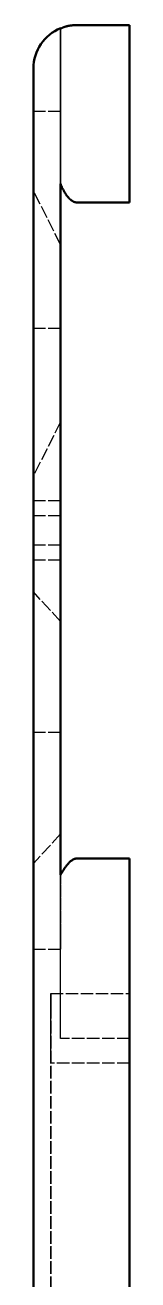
# Model space of a CAD drawing. Header units: millimetres. Extents: x 0 to 420, y 0 to 297.
# Drawn here: x 134 to 137.9, y 198.6 to 249.5 of the extents above; entities that cross this region are included whole.
import ezdxf

# ---------------------------------------------------------------- set-up
doc = ezdxf.new("R2010")
doc.units = ezdxf.units.MM
doc.header["$LTSCALE"] = 0.4
doc.linetypes.add('DASHED', pattern=[1.524, 1.27, -0.254])
doc.layers.add('HIDDEN', color=8, linetype='DASHED', lineweight=25)
doc.layers.add('OUTLINE', color=7, linetype='CONTINUOUS', lineweight=50)

msp = doc.modelspace()

# ---------------------------------------------------------------- linework, layer by layer
at = {"layer": 'HIDDEN'}
for p, q in [((135.755, 249.5), (137.9, 249.5)), ((135.755, 249.5), (137.9, 249.5)), ((137.9, 249.5), (135.755, 249.5)), ((135.1, 246), (134, 246)), ((135.1, 240.598), (134, 242.778)), ((134, 242.5), (134, 113.5)), ((135.1, 242.5), (135.1, 215.038)), ((135.755, 242.308), (137.9, 242.308)), ((137.9, 242.5), (137.9, 242.308)), ((135.1, 237.2), (134, 237.2)), ((135.1, 233.402), (134, 231.222)), ((135.1, 230.2), (134, 230.2)), ((135.1, 229.6), (134, 229.6)), ((135.1, 228.4), (134, 228.4)), ((135.1, 227.8), (134, 227.8)), ((135.1, 225.309), (134, 226.507)), ((135.1, 220.8), (134, 220.8)), ((135.1, 216.691), (134, 215.493)), ((135.755, 215.692), (137.9, 215.692)), ((137.9, 215.692), (137.9, 113.5)), ((135.1, 212), (134, 212)), ((134.7, 210.219), (137.9, 210.219)), ((134.7, 210.219), (137.9, 210.219)), ((134.7, 209.719), (134.7, 113.5)), ((134.7, 113.5), (134.7, 209.719)), ((137.9, 209.719), (137.9, 113.5)), ((137.9, 113.5), (137.9, 209.719)), ((137.9, 208.4), (135.1, 208.4)), ((137.9, 208.4), (135.1, 208.4)), ((137.9, 207.4), (134.7, 207.4)), ((137.9, 207.4), (134.7, 207.4))]:
    msp.add_line(p, q, dxfattribs=at)
for points in [[(135.755, 249.5), (135.744, 249.5), (135.733, 249.5), (135.723, 249.5), (135.712, 249.499), (135.701, 249.499), (135.69, 249.499), (135.679, 249.498), (135.669, 249.498), (135.658, 249.497), (135.647, 249.497), (135.636, 249.496), (135.626, 249.495), (135.615, 249.494), (135.604, 249.493), (135.593, 249.493), (135.583, 249.492), (135.572, 249.49), (135.561, 249.489), (135.55, 249.488), (135.54, 249.487), (135.529, 249.485), (135.518, 249.484), (135.507, 249.482), (135.497, 249.481), (135.486, 249.479), (135.475, 249.478), (135.465, 249.476), (135.454, 249.474), (135.444, 249.472), (135.433, 249.47), (135.422, 249.468)], [(137.9, 242.308), (137.9, 242.54), (137.9, 242.772), (137.9, 243.004), (137.9, 243.236), (137.9, 243.468), (137.9, 243.7), (137.9, 243.932), (137.9, 244.164), (137.9, 244.396), (137.9, 244.628), (137.9, 244.86), (137.9, 245.092), (137.9, 245.324), (137.9, 245.556), (137.9, 245.788), (137.9, 246.02), (137.9, 246.252), (137.9, 246.484), (137.9, 246.716), (137.9, 246.948), (137.9, 247.18), (137.9, 247.412), (137.9, 247.644), (137.9, 247.876), (137.9, 248.108), (137.9, 248.34), (137.9, 248.572), (137.9, 248.804), (137.9, 249.036), (137.9, 249.268), (137.9, 249.5)], [(137.9, 249.5), (137.9, 249.268), (137.9, 249.036), (137.9, 248.804), (137.9, 248.572), (137.9, 248.34), (137.9, 248.108), (137.9, 247.876), (137.9, 247.644), (137.9, 247.412), (137.9, 247.18), (137.9, 246.948), (137.9, 246.716), (137.9, 246.484), (137.9, 246.252), (137.9, 246.02), (137.9, 245.788), (137.9, 245.556), (137.9, 245.324), (137.9, 245.092), (137.9, 244.86), (137.9, 244.628), (137.9, 244.396), (137.9, 244.164), (137.9, 243.932), (137.9, 243.7), (137.9, 243.468), (137.9, 243.236), (137.9, 243.004), (137.9, 242.772), (137.9, 242.54), (137.9, 242.308)], [(137.9, 249.5), (137.9, 249.274), (137.9, 249.048), (137.9, 248.823), (137.9, 248.597), (137.9, 248.371), (137.9, 248.145), (137.9, 247.919), (137.9, 247.694), (137.9, 247.468), (137.9, 247.242), (137.9, 247.016), (137.9, 246.79), (137.9, 246.565), (137.9, 246.339), (137.9, 246.113), (137.9, 245.887), (137.9, 245.661), (137.9, 245.435), (137.9, 245.21), (137.9, 244.984), (137.9, 244.758), (137.9, 244.532), (137.9, 244.306), (137.9, 244.081), (137.9, 243.855), (137.9, 243.629), (137.9, 243.403), (137.9, 243.177), (137.9, 242.952), (137.9, 242.726), (137.9, 242.5)], [(135.1, 249.351), (135.1, 249.148), (135.1, 248.945), (135.1, 248.741), (135.1, 248.538), (135.1, 248.335), (135.1, 248.132), (135.1, 247.929), (135.1, 247.726), (135.1, 247.523), (135.1, 247.32), (135.1, 247.117), (135.1, 246.914), (135.1, 246.711), (135.1, 246.508), (135.1, 246.305), (135.1, 246.102), (135.1, 245.899), (135.1, 245.696), (135.1, 245.492), (135.1, 245.289), (135.1, 245.086), (135.1, 244.883), (135.1, 244.68), (135.1, 244.477), (135.1, 244.274), (135.1, 244.071), (135.1, 243.868), (135.1, 243.665), (135.1, 243.462), (135.1, 243.259), (135.1, 243.056)], [(135.1, 243.056), (135.1, 243.259), (135.1, 243.462), (135.1, 243.665), (135.1, 243.868), (135.1, 244.071), (135.1, 244.274), (135.1, 244.477), (135.1, 244.68), (135.1, 244.883), (135.1, 245.086), (135.1, 245.289), (135.1, 245.492), (135.1, 245.696), (135.1, 245.899), (135.1, 246.102), (135.1, 246.305), (135.1, 246.508), (135.1, 246.711), (135.1, 246.914), (135.1, 247.117), (135.1, 247.32), (135.1, 247.523), (135.1, 247.726), (135.1, 247.929), (135.1, 248.132), (135.1, 248.335), (135.1, 248.538), (135.1, 248.741), (135.1, 248.945), (135.1, 249.148), (135.1, 249.351)], [(134, 247.745), (134, 247.576), (134, 247.407), (134, 247.237), (134, 247.068), (134, 246.899), (134, 246.73), (134, 246.561), (134, 246.391), (134, 246.222), (134, 246.053), (134, 245.884), (134, 245.715), (134, 245.545), (134, 245.376), (134, 245.207), (134, 245.038), (134, 244.869), (134, 244.7), (134, 244.53), (134, 244.361), (134, 244.192), (134, 244.023), (134, 243.854), (134, 243.684), (134, 243.515), (134, 243.346), (134, 243.177), (134, 243.008), (134, 242.838), (134, 242.669), (134, 242.5)], [(134, 237.8), (134, 238.065), (134, 238.329), (134, 238.594), (134, 238.858), (134, 239.123), (134, 239.387), (134, 239.652), (134, 239.916), (134, 240.181), (134, 240.445), (134, 240.71), (134, 240.974), (134, 241.239), (134, 241.503), (134, 241.768), (134, 242.032), (134, 242.297), (134, 242.561), (134, 242.826), (134, 243.09), (134, 243.355), (134, 243.619), (134, 243.884), (134, 244.148), (134, 244.413), (134, 244.677), (134, 244.942), (134, 245.206), (134, 245.471), (134, 245.735), (134, 246)], [(134, 246), (134, 245.471), (134, 244.942), (134, 244.413), (134, 243.884), (134, 243.355), (134, 242.826), (134, 242.297), (134, 241.768), (134, 241.239), (134, 240.71), (134, 240.181), (134, 239.652), (134, 239.123), (134, 238.594), (134, 238.065), (134, 237.535), (134, 237.006), (134, 236.477), (134, 235.948), (134, 235.419), (134, 234.89), (134, 234.361), (134, 233.832), (134, 233.303), (134, 232.774), (134, 232.245), (134, 231.716), (134, 231.187), (134, 230.658), (134, 230.129), (134, 229.6)], [(135.1, 237.8), (135.1, 238.065), (135.1, 238.329), (135.1, 238.594), (135.1, 238.858), (135.1, 239.123), (135.1, 239.387), (135.1, 239.652), (135.1, 239.916), (135.1, 240.181), (135.1, 240.445), (135.1, 240.71), (135.1, 240.974), (135.1, 241.239), (135.1, 241.503), (135.1, 241.768), (135.1, 242.032), (135.1, 242.297), (135.1, 242.561), (135.1, 242.826), (135.1, 243.09), (135.1, 243.355), (135.1, 243.619), (135.1, 243.884), (135.1, 244.148), (135.1, 244.413), (135.1, 244.677), (135.1, 244.942), (135.1, 245.206), (135.1, 245.471), (135.1, 245.735), (135.1, 246)], [(135.1, 246), (135.1, 245.471), (135.1, 244.942), (135.1, 244.413), (135.1, 243.884), (135.1, 243.355), (135.1, 242.826), (135.1, 242.297), (135.1, 241.768), (135.1, 241.239), (135.1, 240.71), (135.1, 240.181), (135.1, 239.652), (135.1, 239.123), (135.1, 238.594), (135.1, 238.065), (135.1, 237.535), (135.1, 237.006), (135.1, 236.477), (135.1, 235.948), (135.1, 235.419), (135.1, 234.89), (135.1, 234.361), (135.1, 233.832), (135.1, 233.303), (135.1, 232.774), (135.1, 232.245), (135.1, 231.716), (135.1, 231.187), (135.1, 230.658), (135.1, 230.129), (135.1, 229.6)], [(135.1, 243.056), (135.1, 243.038), (135.1, 243.02), (135.1, 243.002), (135.1, 242.984), (135.1, 242.966), (135.1, 242.948), (135.1, 242.93), (135.1, 242.912), (135.1, 242.894), (135.1, 242.876), (135.1, 242.859), (135.1, 242.841), (135.1, 242.823), (135.1, 242.805), (135.1, 242.787), (135.1, 242.769), (135.1, 242.751), (135.1, 242.733), (135.1, 242.715), (135.1, 242.697), (135.1, 242.679), (135.1, 242.661), (135.1, 242.643), (135.1, 242.625), (135.1, 242.608), (135.1, 242.59), (135.1, 242.572), (135.1, 242.554), (135.1, 242.536), (135.1, 242.518), (135.1, 242.5)], [(135.422, 242.5), (135.408, 242.516), (135.395, 242.531), (135.382, 242.547), (135.369, 242.564), (135.356, 242.58), (135.344, 242.597), (135.332, 242.614), (135.32, 242.631), (135.308, 242.648), (135.297, 242.666), (135.286, 242.683), (135.275, 242.701), (135.264, 242.719), (135.253, 242.737), (135.243, 242.755), (135.233, 242.773), (135.223, 242.792), (135.213, 242.81), (135.204, 242.828), (135.194, 242.847), (135.185, 242.866), (135.176, 242.884), (135.167, 242.903), (135.158, 242.922), (135.149, 242.941), (135.141, 242.96), (135.132, 242.979), (135.124, 242.998), (135.116, 243.017), (135.108, 243.036), (135.1, 243.056)], [(134, 237), (134, 237.186), (134, 237.373), (134, 237.559), (134, 237.746), (134, 237.932), (134, 238.118), (134, 238.305), (134, 238.491), (134, 238.678), (134, 238.864), (134, 239.05), (134, 239.237), (134, 239.423), (134, 239.61), (134, 239.796), (134, 239.982), (134, 240.169), (134, 240.355), (134, 240.542), (134, 240.728), (134, 240.914), (134, 241.101), (134, 241.287), (134, 241.474), (134, 241.66), (134, 241.846), (134, 242.033), (134, 242.219), (134, 242.406), (134, 242.592), (134, 242.778)], [(134, 242.778), (134, 242.406), (134, 242.033), (134, 241.66), (134, 241.287), (134, 240.914), (134, 240.542), (134, 240.169), (134, 239.796), (134, 239.423), (134, 239.05), (134, 238.678), (134, 238.305), (134, 237.932), (134, 237.559), (134, 237.186), (134, 236.814), (134, 236.441), (134, 236.068), (134, 235.695), (134, 235.322), (134, 234.95), (134, 234.577), (134, 234.204), (134, 233.831), (134, 233.458), (134, 233.086), (134, 232.713), (134, 232.34), (134, 231.967), (134, 231.594), (134, 231.222)], [(135.1, 237), (135.1, 237.116), (135.1, 237.232), (135.1, 237.348), (135.1, 237.464), (135.1, 237.58), (135.1, 237.696), (135.1, 237.812), (135.1, 237.929), (135.1, 238.045), (135.1, 238.161), (135.1, 238.277), (135.1, 238.393), (135.1, 238.509), (135.1, 238.625), (135.1, 238.741), (135.1, 238.857), (135.1, 238.973), (135.1, 239.089), (135.1, 239.205), (135.1, 239.321), (135.1, 239.437), (135.1, 239.554), (135.1, 239.67), (135.1, 239.786), (135.1, 239.902), (135.1, 240.018), (135.1, 240.134), (135.1, 240.25), (135.1, 240.366), (135.1, 240.482), (135.1, 240.598)], [(135.1, 240.598), (135.1, 240.366), (135.1, 240.134), (135.1, 239.902), (135.1, 239.67), (135.1, 239.437), (135.1, 239.205), (135.1, 238.973), (135.1, 238.741), (135.1, 238.509), (135.1, 238.277), (135.1, 238.045), (135.1, 237.812), (135.1, 237.58), (135.1, 237.348), (135.1, 237.116), (135.1, 236.884), (135.1, 236.652), (135.1, 236.42), (135.1, 236.188), (135.1, 235.955), (135.1, 235.723), (135.1, 235.491), (135.1, 235.259), (135.1, 235.027), (135.1, 234.795), (135.1, 234.563), (135.1, 234.33), (135.1, 234.098), (135.1, 233.866), (135.1, 233.634), (135.1, 233.402)], [(134, 229.6), (134, 229.865), (134, 230.129), (134, 230.394), (134, 230.658), (134, 230.923), (134, 231.187), (134, 231.452), (134, 231.716), (134, 231.981), (134, 232.245), (134, 232.51), (134, 232.774), (134, 233.039), (134, 233.303), (134, 233.568), (134, 233.832), (134, 234.097), (134, 234.361), (134, 234.626), (134, 234.89), (134, 235.155), (134, 235.419), (134, 235.684), (134, 235.948), (134, 236.213), (134, 236.477), (134, 236.742), (134, 237.006), (134, 237.271), (134, 237.535), (134, 237.8)], [(135.1, 229.6), (135.1, 229.865), (135.1, 230.129), (135.1, 230.394), (135.1, 230.658), (135.1, 230.923), (135.1, 231.187), (135.1, 231.452), (135.1, 231.716), (135.1, 231.981), (135.1, 232.245), (135.1, 232.51), (135.1, 232.774), (135.1, 233.039), (135.1, 233.303), (135.1, 233.568), (135.1, 233.832), (135.1, 234.097), (135.1, 234.361), (135.1, 234.626), (135.1, 234.89), (135.1, 235.155), (135.1, 235.419), (135.1, 235.684), (135.1, 235.948), (135.1, 236.213), (135.1, 236.477), (135.1, 236.742), (135.1, 237.006), (135.1, 237.271), (135.1, 237.535), (135.1, 237.8)], [(134, 229), (134, 229.265), (134, 229.529), (134, 229.794), (134, 230.058), (134, 230.323), (134, 230.587), (134, 230.852), (134, 231.116), (134, 231.381), (134, 231.645), (134, 231.91), (134, 232.174), (134, 232.439), (134, 232.703), (134, 232.968), (134, 233.232), (134, 233.497), (134, 233.761), (134, 234.026), (134, 234.29), (134, 234.555), (134, 234.819), (134, 235.084), (134, 235.348), (134, 235.613), (134, 235.877), (134, 236.142), (134, 236.406), (134, 236.671), (134, 236.935), (134, 237.2)], [(134, 237.2), (134, 236.671), (134, 236.142), (134, 235.613), (134, 235.084), (134, 234.555), (134, 234.026), (134, 233.497), (134, 232.968), (134, 232.439), (134, 231.91), (134, 231.381), (134, 230.852), (134, 230.323), (134, 229.794), (134, 229.265), (134, 228.735), (134, 228.206), (134, 227.677), (134, 227.148), (134, 226.619), (134, 226.09), (134, 225.561), (134, 225.032), (134, 224.503), (134, 223.974), (134, 223.445), (134, 222.916), (134, 222.387), (134, 221.858), (134, 221.329), (134, 220.8)], [(135.1, 229), (135.1, 229.265), (135.1, 229.529), (135.1, 229.794), (135.1, 230.058), (135.1, 230.323), (135.1, 230.587), (135.1, 230.852), (135.1, 231.116), (135.1, 231.381), (135.1, 231.645), (135.1, 231.91), (135.1, 232.174), (135.1, 232.439), (135.1, 232.703), (135.1, 232.968), (135.1, 233.232), (135.1, 233.497), (135.1, 233.761), (135.1, 234.026), (135.1, 234.29), (135.1, 234.555), (135.1, 234.819), (135.1, 235.084), (135.1, 235.348), (135.1, 235.613), (135.1, 235.877), (135.1, 236.142), (135.1, 236.406), (135.1, 236.671), (135.1, 236.935), (135.1, 237.2)], [(135.1, 237.2), (135.1, 236.671), (135.1, 236.142), (135.1, 235.613), (135.1, 235.084), (135.1, 234.555), (135.1, 234.026), (135.1, 233.497), (135.1, 232.968), (135.1, 232.439), (135.1, 231.91), (135.1, 231.381), (135.1, 230.852), (135.1, 230.323), (135.1, 229.794), (135.1, 229.265), (135.1, 228.735), (135.1, 228.206), (135.1, 227.677), (135.1, 227.148), (135.1, 226.619), (135.1, 226.09), (135.1, 225.561), (135.1, 225.032), (135.1, 224.503), (135.1, 223.974), (135.1, 223.445), (135.1, 222.916), (135.1, 222.387), (135.1, 221.858), (135.1, 221.329), (135.1, 220.8)], [(134, 231.222), (134, 231.408), (134, 231.594), (134, 231.781), (134, 231.967), (134, 232.154), (134, 232.34), (134, 232.526), (134, 232.713), (134, 232.899), (134, 233.086), (134, 233.272), (134, 233.458), (134, 233.645), (134, 233.831), (134, 234.018), (134, 234.204), (134, 234.39), (134, 234.577), (134, 234.763), (134, 234.95), (134, 235.136), (134, 235.322), (134, 235.509), (134, 235.695), (134, 235.882), (134, 236.068), (134, 236.254), (134, 236.441), (134, 236.627), (134, 236.814), (134, 237)], [(135.1, 233.402), (135.1, 233.518), (135.1, 233.634), (135.1, 233.75), (135.1, 233.866), (135.1, 233.982), (135.1, 234.098), (135.1, 234.214), (135.1, 234.33), (135.1, 234.446), (135.1, 234.563), (135.1, 234.679), (135.1, 234.795), (135.1, 234.911), (135.1, 235.027), (135.1, 235.143), (135.1, 235.259), (135.1, 235.375), (135.1, 235.491), (135.1, 235.607), (135.1, 235.723), (135.1, 235.839), (135.1, 235.955), (135.1, 236.071), (135.1, 236.188), (135.1, 236.304), (135.1, 236.42), (135.1, 236.536), (135.1, 236.652), (135.1, 236.768), (135.1, 236.884), (135.1, 237)], [(134, 229), (134, 229.039), (134, 229.077), (134, 229.116), (134, 229.155), (134, 229.194), (134, 229.232), (134, 229.271), (134, 229.31), (134, 229.348), (134, 229.387), (134, 229.426), (134, 229.465), (134, 229.503), (134, 229.542), (134, 229.581), (134, 229.619), (134, 229.658), (134, 229.697), (134, 229.735), (134, 229.774), (134, 229.813), (134, 229.852), (134, 229.89), (134, 229.929), (134, 229.968), (134, 230.006), (134, 230.045), (134, 230.084), (134, 230.123), (134, 230.161), (134, 230.2)], [(134, 230.2), (134, 230.123), (134, 230.045), (134, 229.968), (134, 229.89), (134, 229.813), (134, 229.735), (134, 229.658), (134, 229.581), (134, 229.503), (134, 229.426), (134, 229.348), (134, 229.271), (134, 229.194), (134, 229.116), (134, 229.039), (134, 228.961), (134, 228.884), (134, 228.806), (134, 228.729), (134, 228.652), (134, 228.574), (134, 228.497), (134, 228.419), (134, 228.342), (134, 228.265), (134, 228.187), (134, 228.11), (134, 228.032), (134, 227.955), (134, 227.877), (134, 227.8)], [(135.1, 229), (135.1, 229.039), (135.1, 229.077), (135.1, 229.116), (135.1, 229.155), (135.1, 229.194), (135.1, 229.232), (135.1, 229.271), (135.1, 229.31), (135.1, 229.348), (135.1, 229.387), (135.1, 229.426), (135.1, 229.465), (135.1, 229.503), (135.1, 229.542), (135.1, 229.581), (135.1, 229.619), (135.1, 229.658), (135.1, 229.697), (135.1, 229.735), (135.1, 229.774), (135.1, 229.813), (135.1, 229.852), (135.1, 229.89), (135.1, 229.929), (135.1, 229.968), (135.1, 230.006), (135.1, 230.045), (135.1, 230.084), (135.1, 230.123), (135.1, 230.161), (135.1, 230.2)], [(135.1, 230.2), (135.1, 230.123), (135.1, 230.045), (135.1, 229.968), (135.1, 229.89), (135.1, 229.813), (135.1, 229.735), (135.1, 229.658), (135.1, 229.581), (135.1, 229.503), (135.1, 229.426), (135.1, 229.348), (135.1, 229.271), (135.1, 229.194), (135.1, 229.116), (135.1, 229.039), (135.1, 228.961), (135.1, 228.884), (135.1, 228.806), (135.1, 228.729), (135.1, 228.652), (135.1, 228.574), (135.1, 228.497), (135.1, 228.419), (135.1, 228.342), (135.1, 228.265), (135.1, 228.187), (135.1, 228.11), (135.1, 228.032), (135.1, 227.955), (135.1, 227.877), (135.1, 227.8)], [(134, 220.8), (134, 221.065), (134, 221.329), (134, 221.594), (134, 221.858), (134, 222.123), (134, 222.387), (134, 222.652), (134, 222.916), (134, 223.181), (134, 223.445), (134, 223.71), (134, 223.974), (134, 224.239), (134, 224.503), (134, 224.768), (134, 225.032), (134, 225.297), (134, 225.561), (134, 225.826), (134, 226.09), (134, 226.355), (134, 226.619), (134, 226.884), (134, 227.148), (134, 227.413), (134, 227.677), (134, 227.942), (134, 228.206), (134, 228.471), (134, 228.735), (134, 229)], [(134, 227.8), (134, 227.839), (134, 227.877), (134, 227.916), (134, 227.955), (134, 227.994), (134, 228.032), (134, 228.071), (134, 228.11), (134, 228.148), (134, 228.187), (134, 228.226), (134, 228.265), (134, 228.303), (134, 228.342), (134, 228.381), (134, 228.419), (134, 228.458), (134, 228.497), (134, 228.535), (134, 228.574), (134, 228.613), (134, 228.652), (134, 228.69), (134, 228.729), (134, 228.768), (134, 228.806), (134, 228.845), (134, 228.884), (134, 228.923), (134, 228.961), (134, 229)], [(135.1, 220.8), (135.1, 221.065), (135.1, 221.329), (135.1, 221.594), (135.1, 221.858), (135.1, 222.123), (135.1, 222.387), (135.1, 222.652), (135.1, 222.916), (135.1, 223.181), (135.1, 223.445), (135.1, 223.71), (135.1, 223.974), (135.1, 224.239), (135.1, 224.503), (135.1, 224.768), (135.1, 225.032), (135.1, 225.297), (135.1, 225.561), (135.1, 225.826), (135.1, 226.09), (135.1, 226.355), (135.1, 226.619), (135.1, 226.884), (135.1, 227.148), (135.1, 227.413), (135.1, 227.677), (135.1, 227.942), (135.1, 228.206), (135.1, 228.471), (135.1, 228.735), (135.1, 229)], [(135.1, 227.8), (135.1, 227.839), (135.1, 227.877), (135.1, 227.916), (135.1, 227.955), (135.1, 227.994), (135.1, 228.032), (135.1, 228.071), (135.1, 228.11), (135.1, 228.148), (135.1, 228.187), (135.1, 228.226), (135.1, 228.265), (135.1, 228.303), (135.1, 228.342), (135.1, 228.381), (135.1, 228.419), (135.1, 228.458), (135.1, 228.497), (135.1, 228.535), (135.1, 228.574), (135.1, 228.613), (135.1, 228.652), (135.1, 228.69), (135.1, 228.729), (135.1, 228.768), (135.1, 228.806), (135.1, 228.845), (135.1, 228.884), (135.1, 228.923), (135.1, 228.961), (135.1, 229)], [(134, 220.2), (134, 220.465), (134, 220.729), (134, 220.994), (134, 221.258), (134, 221.523), (134, 221.787), (134, 222.052), (134, 222.316), (134, 222.581), (134, 222.845), (134, 223.11), (134, 223.374), (134, 223.639), (134, 223.903), (134, 224.168), (134, 224.432), (134, 224.697), (134, 224.961), (134, 225.226), (134, 225.49), (134, 225.755), (134, 226.019), (134, 226.284), (134, 226.548), (134, 226.813), (134, 227.077), (134, 227.342), (134, 227.606), (134, 227.871), (134, 228.135), (134, 228.4)], [(134, 228.4), (134, 227.871), (134, 227.342), (134, 226.813), (134, 226.284), (134, 225.755), (134, 225.226), (134, 224.697), (134, 224.168), (134, 223.639), (134, 223.11), (134, 222.581), (134, 222.052), (134, 221.523), (134, 220.994), (134, 220.465), (134, 219.935), (134, 219.406), (134, 218.877), (134, 218.348), (134, 217.819), (134, 217.29), (134, 216.761), (134, 216.232), (134, 215.703), (134, 215.174), (134, 214.645), (134, 214.116), (134, 213.587), (134, 213.058), (134, 212.529), (134, 212)], [(135.1, 220.2), (135.1, 220.465), (135.1, 220.729), (135.1, 220.994), (135.1, 221.258), (135.1, 221.523), (135.1, 221.787), (135.1, 222.052), (135.1, 222.316), (135.1, 222.581), (135.1, 222.845), (135.1, 223.11), (135.1, 223.374), (135.1, 223.639), (135.1, 223.903), (135.1, 224.168), (135.1, 224.432), (135.1, 224.697), (135.1, 224.961), (135.1, 225.226), (135.1, 225.49), (135.1, 225.755), (135.1, 226.019), (135.1, 226.284), (135.1, 226.548), (135.1, 226.813), (135.1, 227.077), (135.1, 227.342), (135.1, 227.606), (135.1, 227.871), (135.1, 228.135), (135.1, 228.4)], [(135.1, 228.4), (135.1, 227.871), (135.1, 227.342), (135.1, 226.813), (135.1, 226.284), (135.1, 225.755), (135.1, 225.226), (135.1, 224.697), (135.1, 224.168), (135.1, 223.639), (135.1, 223.11), (135.1, 222.581), (135.1, 222.052), (135.1, 221.523), (135.1, 220.994), (135.1, 220.465), (135.1, 219.935), (135.1, 219.406), (135.1, 218.877), (135.1, 218.348), (135.1, 217.819), (135.1, 217.29), (135.1, 216.761), (135.1, 216.232), (135.1, 215.703), (135.1, 215.174), (135.1, 214.645), (135.1, 214.116), (135.1, 213.587), (135.1, 213.058), (135.1, 212.529), (135.1, 212)], [(134, 221), (134, 221.178), (134, 221.355), (134, 221.533), (134, 221.711), (134, 221.888), (134, 222.066), (134, 222.243), (134, 222.421), (134, 222.599), (134, 222.776), (134, 222.954), (134, 223.132), (134, 223.309), (134, 223.487), (134, 223.665), (134, 223.842), (134, 224.02), (134, 224.198), (134, 224.375), (134, 224.553), (134, 224.73), (134, 224.908), (134, 225.086), (134, 225.263), (134, 225.441), (134, 225.619), (134, 225.796), (134, 225.974), (134, 226.152), (134, 226.329), (134, 226.507)], [(134, 226.507), (134, 226.152), (134, 225.796), (134, 225.441), (134, 225.086), (134, 224.73), (134, 224.375), (134, 224.02), (134, 223.665), (134, 223.309), (134, 222.954), (134, 222.599), (134, 222.243), (134, 221.888), (134, 221.533), (134, 221.178), (134, 220.822), (134, 220.467), (134, 220.112), (134, 219.757), (134, 219.401), (134, 219.046), (134, 218.691), (134, 218.335), (134, 217.98), (134, 217.625), (134, 217.27), (134, 216.914), (134, 216.559), (134, 216.204), (134, 215.848), (134, 215.493)], [(135.1, 221), (135.1, 221.139), (135.1, 221.278), (135.1, 221.417), (135.1, 221.556), (135.1, 221.695), (135.1, 221.834), (135.1, 221.973), (135.1, 222.112), (135.1, 222.251), (135.1, 222.39), (135.1, 222.529), (135.1, 222.668), (135.1, 222.807), (135.1, 222.946), (135.1, 223.085), (135.1, 223.224), (135.1, 223.363), (135.1, 223.502), (135.1, 223.641), (135.1, 223.78), (135.1, 223.919), (135.1, 224.058), (135.1, 224.197), (135.1, 224.336), (135.1, 224.475), (135.1, 224.614), (135.1, 224.753), (135.1, 224.892), (135.1, 225.031), (135.1, 225.17), (135.1, 225.309)], [(135.1, 225.309), (135.1, 225.031), (135.1, 224.753), (135.1, 224.475), (135.1, 224.197), (135.1, 223.919), (135.1, 223.641), (135.1, 223.363), (135.1, 223.085), (135.1, 222.807), (135.1, 222.529), (135.1, 222.251), (135.1, 221.973), (135.1, 221.695), (135.1, 221.417), (135.1, 221.139), (135.1, 220.861), (135.1, 220.583), (135.1, 220.305), (135.1, 220.027), (135.1, 219.749), (135.1, 219.471), (135.1, 219.193), (135.1, 218.915), (135.1, 218.637), (135.1, 218.359), (135.1, 218.081), (135.1, 217.803), (135.1, 217.525), (135.1, 217.247), (135.1, 216.969), (135.1, 216.691)], [(134, 215.493), (134, 215.671), (134, 215.848), (134, 216.026), (134, 216.204), (134, 216.381), (134, 216.559), (134, 216.737), (134, 216.914), (134, 217.092), (134, 217.27), (134, 217.447), (134, 217.625), (134, 217.802), (134, 217.98), (134, 218.158), (134, 218.335), (134, 218.513), (134, 218.691), (134, 218.868), (134, 219.046), (134, 219.224), (134, 219.401), (134, 219.579), (134, 219.757), (134, 219.934), (134, 220.112), (134, 220.289), (134, 220.467), (134, 220.645), (134, 220.822), (134, 221)], [(135.1, 216.691), (135.1, 216.83), (135.1, 216.969), (135.1, 217.108), (135.1, 217.247), (135.1, 217.386), (135.1, 217.525), (135.1, 217.664), (135.1, 217.803), (135.1, 217.942), (135.1, 218.081), (135.1, 218.22), (135.1, 218.359), (135.1, 218.498), (135.1, 218.637), (135.1, 218.776), (135.1, 218.915), (135.1, 219.054), (135.1, 219.193), (135.1, 219.332), (135.1, 219.471), (135.1, 219.61), (135.1, 219.749), (135.1, 219.888), (135.1, 220.027), (135.1, 220.166), (135.1, 220.305), (135.1, 220.444), (135.1, 220.583), (135.1, 220.722), (135.1, 220.861), (135.1, 221)], [(134, 212), (134, 212.265), (134, 212.529), (134, 212.794), (134, 213.058), (134, 213.323), (134, 213.587), (134, 213.852), (134, 214.116), (134, 214.381), (134, 214.645), (134, 214.91), (134, 215.174), (134, 215.439), (134, 215.703), (134, 215.968), (134, 216.232), (134, 216.497), (134, 216.761), (134, 217.026), (134, 217.29), (134, 217.555), (134, 217.819), (134, 218.084), (134, 218.348), (134, 218.613), (134, 218.877), (134, 219.142), (134, 219.406), (134, 219.671), (134, 219.935), (134, 220.2)], [(135.1, 216.691), (135.1, 216.804), (135.1, 216.917), (135.1, 217.031), (135.1, 217.144), (135.1, 217.257), (135.1, 217.37), (135.1, 217.483), (135.1, 217.597), (135.1, 217.71), (135.1, 217.823), (135.1, 217.936), (135.1, 218.049), (135.1, 218.163), (135.1, 218.276), (135.1, 218.389), (135.1, 218.502), (135.1, 218.615), (135.1, 218.729), (135.1, 218.842), (135.1, 218.955), (135.1, 219.068), (135.1, 219.181), (135.1, 219.294), (135.1, 219.408), (135.1, 219.521), (135.1, 219.634), (135.1, 219.747), (135.1, 219.86), (135.1, 219.974), (135.1, 220.087), (135.1, 220.2)], [(135.755, 215.692), (135.724, 215.691), (135.694, 215.685), (135.664, 215.677), (135.635, 215.666), (135.607, 215.652), (135.58, 215.637), (135.555, 215.62), (135.53, 215.601), (135.506, 215.582), (135.483, 215.561), (135.46, 215.54), (135.439, 215.517), (135.418, 215.495), (135.397, 215.472), (135.377, 215.448), (135.357, 215.424), (135.338, 215.4), (135.319, 215.375), (135.301, 215.35), (135.283, 215.325), (135.265, 215.3), (135.248, 215.274), (135.23, 215.248), (135.213, 215.223), (135.197, 215.197), (135.18, 215.17), (135.164, 215.144), (135.147, 215.118), (135.131, 215.091), (135.116, 215.065), (135.1, 215.038)], [(137.9, 208.4), (137.9, 208.635), (137.9, 208.87), (137.9, 209.106), (137.9, 209.341), (137.9, 209.576), (137.9, 209.811), (137.9, 210.047), (137.9, 210.282), (137.9, 210.517), (137.9, 210.752), (137.9, 210.988), (137.9, 211.223), (137.9, 211.458), (137.9, 211.693), (137.9, 211.929), (137.9, 212.164), (137.9, 212.399), (137.9, 212.634), (137.9, 212.869), (137.9, 213.105), (137.9, 213.34), (137.9, 213.575), (137.9, 213.81), (137.9, 214.046), (137.9, 214.281), (137.9, 214.516), (137.9, 214.751), (137.9, 214.987), (137.9, 215.222), (137.9, 215.457), (137.9, 215.692)], [(137.9, 215.692), (137.9, 215.457), (137.9, 215.222), (137.9, 214.987), (137.9, 214.751), (137.9, 214.516), (137.9, 214.281), (137.9, 214.046), (137.9, 213.81), (137.9, 213.575), (137.9, 213.34), (137.9, 213.105), (137.9, 212.869), (137.9, 212.634), (137.9, 212.399), (137.9, 212.164), (137.9, 211.929), (137.9, 211.693), (137.9, 211.458), (137.9, 211.223), (137.9, 210.988), (137.9, 210.752), (137.9, 210.517), (137.9, 210.282), (137.9, 210.047), (137.9, 209.811), (137.9, 209.576), (137.9, 209.341), (137.9, 209.106), (137.9, 208.87), (137.9, 208.635), (137.9, 208.4)], [(135.1, 208.4), (135.1, 208.614), (135.1, 208.828), (135.1, 209.042), (135.1, 209.257), (135.1, 209.471), (135.1, 209.685), (135.1, 209.899), (135.1, 210.113), (135.1, 210.327), (135.1, 210.541), (135.1, 210.755), (135.1, 210.97), (135.1, 211.184), (135.1, 211.398), (135.1, 211.612), (135.1, 211.826), (135.1, 212.04), (135.1, 212.254), (135.1, 212.468), (135.1, 212.683), (135.1, 212.897), (135.1, 213.111), (135.1, 213.325), (135.1, 213.539), (135.1, 213.753), (135.1, 213.967), (135.1, 214.181), (135.1, 214.396), (135.1, 214.61), (135.1, 214.824), (135.1, 215.038)], [(135.1, 208.4), (135.1, 208.614), (135.1, 208.828), (135.1, 209.042), (135.1, 209.257), (135.1, 209.471), (135.1, 209.685), (135.1, 209.899), (135.1, 210.113), (135.1, 210.327), (135.1, 210.541), (135.1, 210.755), (135.1, 210.97), (135.1, 211.184), (135.1, 211.398), (135.1, 211.612), (135.1, 211.826), (135.1, 212.04), (135.1, 212.254), (135.1, 212.468), (135.1, 212.683), (135.1, 212.897), (135.1, 213.111), (135.1, 213.325), (135.1, 213.539), (135.1, 213.753), (135.1, 213.967), (135.1, 214.181), (135.1, 214.396), (135.1, 214.61), (135.1, 214.824), (135.1, 215.038)], [(135.1, 212), (135.1, 212.098), (135.1, 212.196), (135.1, 212.294), (135.1, 212.392), (135.1, 212.49), (135.1, 212.588), (135.1, 212.686), (135.1, 212.784), (135.1, 212.882), (135.1, 212.98), (135.1, 213.078), (135.1, 213.176), (135.1, 213.274), (135.1, 213.372), (135.1, 213.47), (135.1, 213.568), (135.1, 213.666), (135.1, 213.764), (135.1, 213.862), (135.1, 213.96), (135.1, 214.058), (135.1, 214.156), (135.1, 214.254), (135.1, 214.352), (135.1, 214.45), (135.1, 214.548), (135.1, 214.646), (135.1, 214.744), (135.1, 214.842), (135.1, 214.94), (135.1, 215.038)], [(134.7, 209.719), (134.7, 209.735), (134.7, 209.751), (134.7, 209.768), (134.7, 209.784), (134.7, 209.8), (134.7, 209.816), (134.7, 209.832), (134.7, 209.848), (134.7, 209.864), (134.7, 209.88), (134.7, 209.897), (134.7, 209.913), (134.7, 209.929), (134.7, 209.945), (134.7, 209.961), (134.7, 209.977), (134.7, 209.993), (134.7, 210.01), (134.7, 210.026), (134.7, 210.042), (134.7, 210.058), (134.7, 210.074), (134.7, 210.09), (134.7, 210.106), (134.7, 210.122), (134.7, 210.139), (134.7, 210.155), (134.7, 210.171), (134.7, 210.187), (134.7, 210.203), (134.7, 210.219)], [(134.7, 210.219), (134.7, 210.215), (134.7, 210.21), (134.7, 210.206), (134.7, 210.201), (134.7, 210.197), (134.7, 210.192), (134.7, 210.188), (134.7, 210.183), (134.7, 210.179), (134.7, 210.174), (134.7, 210.17), (134.7, 210.165), (134.7, 210.161), (134.7, 210.156), (134.7, 210.152), (134.7, 210.147), (134.7, 210.143), (134.7, 210.138), (134.7, 210.134), (134.7, 210.129), (134.7, 210.125), (134.7, 210.12), (134.7, 210.116), (134.7, 210.111), (134.7, 210.107), (134.7, 210.102), (134.7, 210.098), (134.7, 210.093), (134.7, 210.089), (134.7, 210.084), (134.7, 210.08)], [(134.7, 210.08), (134.7, 210.084), (134.7, 210.089), (134.7, 210.093), (134.7, 210.098), (134.7, 210.102), (134.7, 210.107), (134.7, 210.111), (134.7, 210.116), (134.7, 210.12), (134.7, 210.125), (134.7, 210.129), (134.7, 210.134), (134.7, 210.138), (134.7, 210.143), (134.7, 210.147), (134.7, 210.152), (134.7, 210.156), (134.7, 210.161), (134.7, 210.165), (134.7, 210.17), (134.7, 210.174), (134.7, 210.179), (134.7, 210.183), (134.7, 210.188), (134.7, 210.192), (134.7, 210.197), (134.7, 210.201), (134.7, 210.206), (134.7, 210.21), (134.7, 210.215), (134.7, 210.219)], [(134.7, 210.219), (134.7, 210.203), (134.7, 210.187), (134.7, 210.171), (134.7, 210.155), (134.7, 210.139), (134.7, 210.122), (134.7, 210.106), (134.7, 210.09), (134.7, 210.074), (134.7, 210.058), (134.7, 210.042), (134.7, 210.026), (134.7, 210.01), (134.7, 209.993), (134.7, 209.977), (134.7, 209.961), (134.7, 209.945), (134.7, 209.929), (134.7, 209.913), (134.7, 209.897), (134.7, 209.88), (134.7, 209.864), (134.7, 209.848), (134.7, 209.832), (134.7, 209.816), (134.7, 209.8), (134.7, 209.784), (134.7, 209.768), (134.7, 209.751), (134.7, 209.735), (134.7, 209.719)], [(137.9, 209.719), (137.9, 209.735), (137.9, 209.751), (137.9, 209.768), (137.9, 209.784), (137.9, 209.8), (137.9, 209.816), (137.9, 209.832), (137.9, 209.848), (137.9, 209.864), (137.9, 209.88), (137.9, 209.897), (137.9, 209.913), (137.9, 209.929), (137.9, 209.945), (137.9, 209.961), (137.9, 209.977), (137.9, 209.993), (137.9, 210.01), (137.9, 210.026), (137.9, 210.042), (137.9, 210.058), (137.9, 210.074), (137.9, 210.09), (137.9, 210.106), (137.9, 210.122), (137.9, 210.139), (137.9, 210.155), (137.9, 210.171), (137.9, 210.187), (137.9, 210.203), (137.9, 210.219)], [(137.9, 210.219), (137.9, 210.215), (137.9, 210.21), (137.9, 210.206), (137.9, 210.201), (137.9, 210.197), (137.9, 210.192), (137.9, 210.188), (137.9, 210.183), (137.9, 210.179), (137.9, 210.174), (137.9, 210.17), (137.9, 210.165), (137.9, 210.161), (137.9, 210.156), (137.9, 210.152), (137.9, 210.147), (137.9, 210.143), (137.9, 210.138), (137.9, 210.134), (137.9, 210.129), (137.9, 210.125), (137.9, 210.12), (137.9, 210.116), (137.9, 210.111), (137.9, 210.107), (137.9, 210.102), (137.9, 210.098), (137.9, 210.093), (137.9, 210.089), (137.9, 210.084), (137.9, 210.08)], [(137.9, 210.08), (137.9, 210.084), (137.9, 210.089), (137.9, 210.093), (137.9, 210.098), (137.9, 210.102), (137.9, 210.107), (137.9, 210.111), (137.9, 210.116), (137.9, 210.12), (137.9, 210.125), (137.9, 210.129), (137.9, 210.134), (137.9, 210.138), (137.9, 210.143), (137.9, 210.147), (137.9, 210.152), (137.9, 210.156), (137.9, 210.161), (137.9, 210.165), (137.9, 210.17), (137.9, 210.174), (137.9, 210.179), (137.9, 210.183), (137.9, 210.188), (137.9, 210.192), (137.9, 210.197), (137.9, 210.201), (137.9, 210.206), (137.9, 210.21), (137.9, 210.215), (137.9, 210.219)], [(137.9, 210.219), (137.9, 210.203), (137.9, 210.187), (137.9, 210.171), (137.9, 210.155), (137.9, 210.139), (137.9, 210.122), (137.9, 210.106), (137.9, 210.09), (137.9, 210.074), (137.9, 210.058), (137.9, 210.042), (137.9, 210.026), (137.9, 210.01), (137.9, 209.993), (137.9, 209.977), (137.9, 209.961), (137.9, 209.945), (137.9, 209.929), (137.9, 209.913), (137.9, 209.897), (137.9, 209.88), (137.9, 209.864), (137.9, 209.848), (137.9, 209.832), (137.9, 209.816), (137.9, 209.8), (137.9, 209.784), (137.9, 209.768), (137.9, 209.751), (137.9, 209.735), (137.9, 209.719)], [(134.7, 207.4), (134.7, 207.486), (134.7, 207.573), (134.7, 207.659), (134.7, 207.746), (134.7, 207.832), (134.7, 207.919), (134.7, 208.005), (134.7, 208.092), (134.7, 208.178), (134.7, 208.264), (134.7, 208.351), (134.7, 208.437), (134.7, 208.524), (134.7, 208.61), (134.7, 208.697), (134.7, 208.783), (134.7, 208.869), (134.7, 208.956), (134.7, 209.042), (134.7, 209.129), (134.7, 209.215), (134.7, 209.302), (134.7, 209.388), (134.7, 209.475), (134.7, 209.561), (134.7, 209.647), (134.7, 209.734), (134.7, 209.82), (134.7, 209.907), (134.7, 209.993), (134.7, 210.08)], [(134.7, 207.4), (134.7, 207.486), (134.7, 207.573), (134.7, 207.659), (134.7, 207.746), (134.7, 207.832), (134.7, 207.919), (134.7, 208.005), (134.7, 208.092), (134.7, 208.178), (134.7, 208.264), (134.7, 208.351), (134.7, 208.437), (134.7, 208.524), (134.7, 208.61), (134.7, 208.697), (134.7, 208.783), (134.7, 208.869), (134.7, 208.956), (134.7, 209.042), (134.7, 209.129), (134.7, 209.215), (134.7, 209.302), (134.7, 209.388), (134.7, 209.475), (134.7, 209.561), (134.7, 209.647), (134.7, 209.734), (134.7, 209.82), (134.7, 209.907), (134.7, 209.993), (134.7, 210.08)], [(137.9, 207.4), (137.9, 207.486), (137.9, 207.573), (137.9, 207.659), (137.9, 207.746), (137.9, 207.832), (137.9, 207.919), (137.9, 208.005), (137.9, 208.092), (137.9, 208.178), (137.9, 208.264), (137.9, 208.351), (137.9, 208.437), (137.9, 208.524), (137.9, 208.61), (137.9, 208.697), (137.9, 208.783), (137.9, 208.869), (137.9, 208.956), (137.9, 209.042), (137.9, 209.129), (137.9, 209.215), (137.9, 209.302), (137.9, 209.388), (137.9, 209.475), (137.9, 209.561), (137.9, 209.647), (137.9, 209.734), (137.9, 209.82), (137.9, 209.907), (137.9, 209.993), (137.9, 210.08)], [(137.9, 207.4), (137.9, 207.486), (137.9, 207.573), (137.9, 207.659), (137.9, 207.746), (137.9, 207.832), (137.9, 207.919), (137.9, 208.005), (137.9, 208.092), (137.9, 208.178), (137.9, 208.264), (137.9, 208.351), (137.9, 208.437), (137.9, 208.524), (137.9, 208.61), (137.9, 208.697), (137.9, 208.783), (137.9, 208.869), (137.9, 208.956), (137.9, 209.042), (137.9, 209.129), (137.9, 209.215), (137.9, 209.302), (137.9, 209.388), (137.9, 209.475), (137.9, 209.561), (137.9, 209.647), (137.9, 209.734), (137.9, 209.82), (137.9, 209.907), (137.9, 209.993), (137.9, 210.08)]]:
    msp.add_lwpolyline(points, dxfattribs=at)
msp.add_arc((135.755, 247.745), 1.755, 91.3372, 100.2522, dxfattribs=at)
at = {"layer": 'OUTLINE'}
for p, q in [((137.9, 249.5), (135.755, 249.5)), ((134, 113.5), (134, 242.5)), ((135.1, 215.038), (135.1, 242.5)), ((135.755, 242.308), (137.9, 242.308)), ((137.9, 242.308), (137.9, 242.5)), ((135.755, 215.692), (137.9, 215.692)), ((137.9, 113.5), (137.9, 215.692))]:
    msp.add_line(p, q, dxfattribs=at)
for points in [[(135.1, 249.351), (135.11, 249.356), (135.119, 249.362), (135.129, 249.367), (135.139, 249.373), (135.149, 249.378), (135.159, 249.383), (135.169, 249.388), (135.179, 249.392), (135.189, 249.397), (135.199, 249.401), (135.209, 249.406), (135.219, 249.41), (135.23, 249.414), (135.24, 249.418), (135.251, 249.422), (135.261, 249.425), (135.272, 249.429), (135.282, 249.433), (135.293, 249.436), (135.303, 249.439), (135.314, 249.442), (135.325, 249.445), (135.336, 249.448), (135.346, 249.451), (135.357, 249.454), (135.368, 249.456), (135.379, 249.459), (135.39, 249.461), (135.4, 249.464), (135.411, 249.466), (135.422, 249.468)], [(135.422, 249.468), (135.411, 249.466), (135.4, 249.464), (135.39, 249.461), (135.379, 249.459), (135.368, 249.456), (135.357, 249.454), (135.346, 249.451), (135.336, 249.448), (135.325, 249.445), (135.314, 249.442), (135.303, 249.439), (135.293, 249.436), (135.282, 249.433), (135.272, 249.429), (135.261, 249.425), (135.251, 249.422), (135.24, 249.418), (135.23, 249.414), (135.219, 249.41), (135.209, 249.406), (135.199, 249.401), (135.189, 249.397), (135.179, 249.392), (135.169, 249.388), (135.159, 249.383), (135.149, 249.378), (135.139, 249.373), (135.129, 249.367), (135.119, 249.362), (135.11, 249.356), (135.1, 249.351)], [(135.755, 249.5), (135.744, 249.5), (135.733, 249.5), (135.723, 249.5), (135.712, 249.499), (135.701, 249.499), (135.69, 249.499), (135.679, 249.498), (135.669, 249.498), (135.658, 249.497), (135.647, 249.497), (135.636, 249.496), (135.626, 249.495), (135.615, 249.494), (135.604, 249.493), (135.593, 249.493), (135.583, 249.492), (135.572, 249.49), (135.561, 249.489), (135.55, 249.488), (135.54, 249.487), (135.529, 249.485), (135.518, 249.484), (135.507, 249.482), (135.497, 249.481), (135.486, 249.479), (135.475, 249.478), (135.465, 249.476), (135.454, 249.474), (135.444, 249.472), (135.433, 249.47), (135.422, 249.468)], [(137.9, 242.5), (137.9, 242.726), (137.9, 242.952), (137.9, 243.177), (137.9, 243.403), (137.9, 243.629), (137.9, 243.855), (137.9, 244.081), (137.9, 244.306), (137.9, 244.532), (137.9, 244.758), (137.9, 244.984), (137.9, 245.21), (137.9, 245.435), (137.9, 245.661), (137.9, 245.887), (137.9, 246.113), (137.9, 246.339), (137.9, 246.565), (137.9, 246.79), (137.9, 247.016), (137.9, 247.242), (137.9, 247.468), (137.9, 247.694), (137.9, 247.919), (137.9, 248.145), (137.9, 248.371), (137.9, 248.597), (137.9, 248.823), (137.9, 249.048), (137.9, 249.274), (137.9, 249.5)], [(135.1, 249.373), (135.1, 249.372), (135.1, 249.372), (135.1, 249.371), (135.1, 249.37), (135.1, 249.37), (135.1, 249.369), (135.1, 249.368), (135.1, 249.367), (135.1, 249.367), (135.1, 249.366), (135.1, 249.365), (135.1, 249.364), (135.1, 249.364), (135.1, 249.363), (135.1, 249.362), (135.1, 249.362), (135.1, 249.361), (135.1, 249.36), (135.1, 249.359), (135.1, 249.359), (135.1, 249.358), (135.1, 249.357), (135.1, 249.356), (135.1, 249.356), (135.1, 249.355), (135.1, 249.354), (135.1, 249.354), (135.1, 249.353), (135.1, 249.352), (135.1, 249.351), (135.1, 249.351)], [(135.1, 249.351), (135.1, 249.351), (135.1, 249.352), (135.1, 249.353), (135.1, 249.354), (135.1, 249.354), (135.1, 249.355), (135.1, 249.356), (135.1, 249.356), (135.1, 249.357), (135.1, 249.358), (135.1, 249.359), (135.1, 249.359), (135.1, 249.36), (135.1, 249.361), (135.1, 249.362), (135.1, 249.362), (135.1, 249.363), (135.1, 249.364), (135.1, 249.364), (135.1, 249.365), (135.1, 249.366), (135.1, 249.367), (135.1, 249.367), (135.1, 249.368), (135.1, 249.369), (135.1, 249.37), (135.1, 249.37), (135.1, 249.371), (135.1, 249.372), (135.1, 249.372), (135.1, 249.373)], [(134, 242.5), (134, 242.669), (134, 242.838), (134, 243.008), (134, 243.177), (134, 243.346), (134, 243.515), (134, 243.684), (134, 243.854), (134, 244.023), (134, 244.192), (134, 244.361), (134, 244.53), (134, 244.7), (134, 244.869), (134, 245.038), (134, 245.207), (134, 245.376), (134, 245.545), (134, 245.715), (134, 245.884), (134, 246.053), (134, 246.222), (134, 246.391), (134, 246.561), (134, 246.73), (134, 246.899), (134, 247.068), (134, 247.237), (134, 247.407), (134, 247.576), (134, 247.745)], [(135.1, 242.5), (135.1, 242.518), (135.1, 242.536), (135.1, 242.554), (135.1, 242.572), (135.1, 242.59), (135.1, 242.608), (135.1, 242.625), (135.1, 242.643), (135.1, 242.661), (135.1, 242.679), (135.1, 242.697), (135.1, 242.715), (135.1, 242.733), (135.1, 242.751), (135.1, 242.769), (135.1, 242.787), (135.1, 242.805), (135.1, 242.823), (135.1, 242.841), (135.1, 242.859), (135.1, 242.876), (135.1, 242.894), (135.1, 242.912), (135.1, 242.93), (135.1, 242.948), (135.1, 242.966), (135.1, 242.984), (135.1, 243.002), (135.1, 243.02), (135.1, 243.038), (135.1, 243.056)], [(135.1, 243.056), (135.108, 243.036), (135.116, 243.017), (135.124, 242.998), (135.132, 242.979), (135.141, 242.96), (135.149, 242.941), (135.158, 242.922), (135.167, 242.903), (135.176, 242.884), (135.185, 242.866), (135.194, 242.847), (135.204, 242.828), (135.213, 242.81), (135.223, 242.792), (135.233, 242.773), (135.243, 242.755), (135.253, 242.737), (135.264, 242.719), (135.275, 242.701), (135.286, 242.683), (135.297, 242.666), (135.308, 242.648), (135.32, 242.631), (135.332, 242.614), (135.344, 242.597), (135.356, 242.58), (135.369, 242.564), (135.382, 242.547), (135.395, 242.531), (135.408, 242.516), (135.422, 242.5)], [(135.755, 242.308), (135.742, 242.308), (135.73, 242.309), (135.717, 242.31), (135.704, 242.312), (135.692, 242.315), (135.679, 242.318), (135.667, 242.322), (135.655, 242.326), (135.643, 242.331), (135.632, 242.336), (135.62, 242.341), (135.609, 242.347), (135.597, 242.353), (135.586, 242.359), (135.576, 242.366), (135.565, 242.373), (135.554, 242.38), (135.544, 242.388), (135.534, 242.396), (135.524, 242.403), (135.514, 242.411), (135.504, 242.42), (135.495, 242.428), (135.485, 242.437), (135.476, 242.445), (135.467, 242.454), (135.458, 242.463), (135.449, 242.472), (135.44, 242.481), (135.431, 242.491), (135.422, 242.5)], [(135.755, 242.308), (135.742, 242.308), (135.73, 242.309), (135.717, 242.31), (135.704, 242.312), (135.692, 242.315), (135.679, 242.318), (135.667, 242.322), (135.655, 242.326), (135.643, 242.331), (135.632, 242.336), (135.62, 242.341), (135.609, 242.347), (135.597, 242.353), (135.586, 242.359), (135.576, 242.366), (135.565, 242.373), (135.554, 242.38), (135.544, 242.388), (135.534, 242.396), (135.524, 242.403), (135.514, 242.411), (135.504, 242.42), (135.495, 242.428), (135.485, 242.437), (135.476, 242.445), (135.467, 242.454), (135.458, 242.463), (135.449, 242.472), (135.44, 242.481), (135.431, 242.491), (135.422, 242.5)], [(135.1, 215.038), (135.1, 215.091), (135.1, 215.145), (135.1, 215.198), (135.1, 215.251), (135.1, 215.305), (135.1, 215.358), (135.1, 215.411), (135.1, 215.465), (135.1, 215.518), (135.1, 215.571), (135.1, 215.625), (135.1, 215.678), (135.1, 215.731), (135.1, 215.785), (135.1, 215.838), (135.1, 215.891), (135.1, 215.945), (135.1, 215.998), (135.1, 216.051), (135.1, 216.104), (135.1, 216.158), (135.1, 216.211), (135.1, 216.264), (135.1, 216.318), (135.1, 216.371), (135.1, 216.424), (135.1, 216.478), (135.1, 216.531), (135.1, 216.584), (135.1, 216.638), (135.1, 216.691)], [(135.755, 215.692), (135.724, 215.691), (135.694, 215.685), (135.664, 215.677), (135.635, 215.666), (135.607, 215.652), (135.58, 215.637), (135.555, 215.62), (135.53, 215.601), (135.506, 215.582), (135.483, 215.561), (135.46, 215.54), (135.439, 215.517), (135.418, 215.495), (135.397, 215.472), (135.377, 215.448), (135.357, 215.424), (135.338, 215.4), (135.319, 215.375), (135.301, 215.35), (135.283, 215.325), (135.265, 215.3), (135.248, 215.274), (135.23, 215.248), (135.213, 215.223), (135.197, 215.197), (135.18, 215.17), (135.164, 215.144), (135.147, 215.118), (135.131, 215.091), (135.116, 215.065), (135.1, 215.038)]]:
    msp.add_lwpolyline(points, dxfattribs=at)
for start, end in [(90, 100.9279), (100.2522, 100.9279), (90, 91.3372), (111.9143, 180), (111.9143, 180)]:
    msp.add_arc((135.755, 247.745), 1.755, start, end, dxfattribs=at)

doc.saveas('drawing.dxf')
